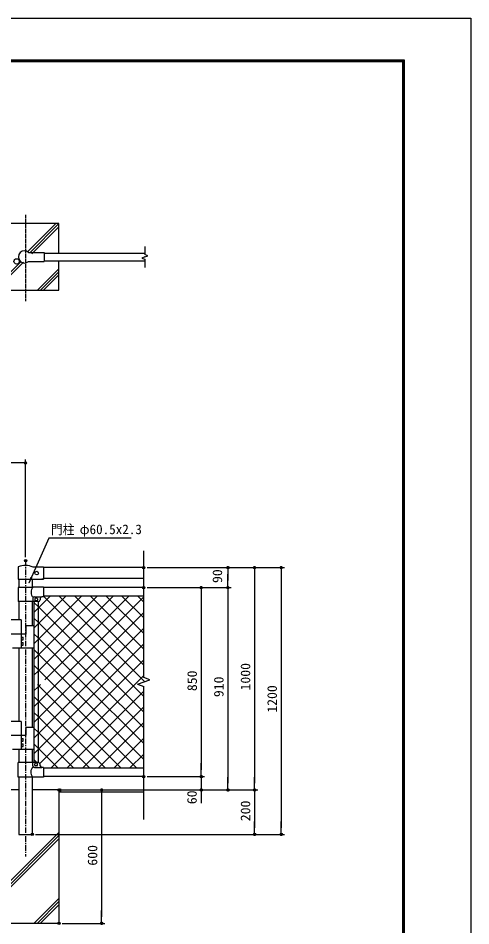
# Model space of a CAD drawing. Units: millimetres, scale not verified. Extents: x -4455 to 4455, y -3150 to 3150.
# Drawn here: x 2418 to 4455, y -933 to 3150 of the extents above; entities that cross this region are included whole.
import ezdxf
from ezdxf.enums import TextEntityAlignment as Align

# ---------------------------------------------------------------- set-up
doc = ezdxf.new("R2010")
doc.units = ezdxf.units.MM
doc.header["$LTSCALE"] = 20
doc.header["$PDMODE"] = 32
doc.header["$PDSIZE"] = 10
doc.linetypes.add('USER1', pattern=[2, 1.25, -0.25, 0.25, -0.25])
doc.linetypes.add('USER3', pattern=[1.125, 0.75, -0.125, 0.125, -0.125])
for name, color, linetype, lineweight in [('0-0_6文字', 3, 'Continuous', 25), ('0-1_8部品', 7, 'Continuous', 25), ('0-2_4基礎', 4, 'Continuous', 25), ('0-3_1部材', 7, 'Continuous', 25), ('0-4_中心線', 1, 'USER3', 25), ('0-5_5寸法', 1, 'Continuous', 25), ('0-6_SUNPOU', 1, 'Continuous', 25), ('0-A_0', 4, 'Continuous', 25), ('0-D_2網', 4, 'Continuous', 25)]:
    doc.layers.add(name, color=color, linetype=linetype, lineweight=lineweight)
doc.layers.add('0-7_DEFPOINTS', color=7, linetype='Continuous')
doc.styles.add('ＭＳ ゴシック', font='')
doc.styles.get('ＭＳ ゴシック').set_extended_font_data('MS Gothic')

# ---------------------------------------------------------------- blocks, each defined once
blk = doc.blocks.new('M1')
at = {"layer": '0-6_SUNPOU'}
blk.add_line((-5, 0), (-38.58, 0), dxfattribs=at)
for points in [[(0, 0), (-5, 0), (-4.96, 0.63)], [(0, 0), (-4.96, -0.63), (-5, 0)], [(0, 0), (-4.96, 0.63), (-4.84, 1.24)], [(0, 0), (-4.84, -1.24), (-4.96, -0.63)], [(0, 0), (-4.84, 1.24), (-4.65, 1.84)], [(0, 0), (-4.65, -1.84), (-4.84, -1.24)], [(0, 0), (-4.65, 1.84), (-4.38, 2.41)], [(0, 0), (-4.38, -2.41), (-4.65, -1.84)], [(0, 0), (-4.38, 2.41), (-4.05, 2.94)], [(0, 0), (-4.05, -2.94), (-4.38, -2.41)], [(0, 0), (-4.05, 2.94), (-3.64, 3.42)], [(0, 0), (-3.64, -3.42), (-4.05, -2.94)], [(0, 0), (-3.64, 3.42), (-3.19, 3.85)], [(0, 0), (-3.19, -3.85), (-3.64, -3.42)], [(0, 0), (-3.19, 3.85), (-2.68, 4.22)], [(0, 0), (-2.68, -4.22), (-3.19, -3.85)], [(0, 0), (-2.68, 4.22), (-2.13, 4.52)], [(0, 0), (-2.13, -4.52), (-2.68, -4.22)], [(0, 0), (-2.13, 4.52), (-1.55, 4.76)], [(0, 0), (-1.55, -4.76), (-2.13, -4.52)], [(0, 0), (-1.55, 4.76), (-0.94, 4.91)], [(0, 0), (-0.94, -4.91), (-1.55, -4.76)], [(0, 0), (-0.94, 4.91), (-0.31, 4.99)], [(0, 0), (-0.31, -4.99), (-0.94, -4.91)], [(0, 0), (-0.31, 4.99), (0.31, 4.99)], [(0, 0), (0.31, -4.99), (-0.31, -4.99)], [(0, 0), (0.31, 4.99), (0.94, 4.91)], [(0, 0), (0.94, 4.91), (1.55, 4.76)], [(0, 0), (1.55, 4.76), (2.13, 4.52)], [(0, 0), (2.13, 4.52), (2.68, 4.22)], [(0, 0), (2.68, 4.22), (3.19, 3.85)], [(0, 0), (3.19, 3.85), (3.64, 3.42)], [(0, 0), (3.64, 3.42), (4.05, 2.94)], [(0, 0), (4.05, 2.94), (4.38, 2.41)], [(0, 0), (4.38, 2.41), (4.65, 1.84)], [(0, 0), (4.65, 1.84), (4.84, 1.24)], [(0, 0), (4.84, 1.24), (4.96, 0.63)], [(0, 0), (4.96, 0.63), (5, 0)], [(0, 0), (0.94, -4.91), (0.31, -4.99)], [(0, 0), (1.55, -4.76), (0.94, -4.91)], [(0, 0), (2.13, -4.52), (1.55, -4.76)], [(0, 0), (2.68, -4.22), (2.13, -4.52)], [(0, 0), (3.19, -3.85), (2.68, -4.22)], [(0, 0), (3.64, -3.42), (3.19, -3.85)], [(0, 0), (4.05, -2.94), (3.64, -3.42)], [(0, 0), (4.38, -2.41), (4.05, -2.94)], [(0, 0), (4.65, -1.84), (4.38, -2.41)], [(0, 0), (4.84, -1.24), (4.65, -1.84)], [(0, 0), (4.96, -0.63), (4.84, -1.24)], [(0, 0), (5, 0), (4.96, -0.63)]]:
    blk.add_solid(points, dxfattribs=at)

msp = doc.modelspace()

# ---------------------------------------------------------------- linework, layer by layer
at = {"layer": '0-0_6文字', "color": 4}
msp.add_lwpolyline([(2927.14, 811.28), (2556.51, 811.28), (2465.99, 608.77)], dxfattribs=at)
msp.add_solid([(2465.17, 606.94), (2472.66, 636.46), (2482.17, 632.2)], dxfattribs=at)
at = {"layer": '0-1_8部品'}
for p, q in [((2483.27, 588.28), (2418.77, 588.28)), ((2418.77, 588.28), (2418.77, 525.28)), ((2531.32, 590.63), (2485.29, 590.63)), ((2531.32, 590.63), (2531.32, 547.28)), ((2483.87, 539.28), (2483.87, 525.28)), ((2491.87, 547.28), (2524.32, 547.28)), ((2492.32, 537.28), (2492.32, 531.28)), ((2501.32, 540.28), (2495.32, 540.28)), ((2504.32, 537.28), (2504.32, 531.28)), ((2516.32, 539.28), (2516.32, 533.28)), ((2531.32, 547.28), (2524.32, 547.28)), ((2508.32, 525.28), (2418.77, 525.28)), ((2488.82, 521.61), (2492.49, 525.28)), ((2501.32, 528.28), (2495.32, 528.28)), ((2430.82, 442.78), (2344.82, 442.78)), ((2430.82, 442.78), (2430.82, 316.78)), ((2452.82, 415.78), (2452.82, 379.78)), ((2487.82, 415.78), (2452.82, 415.78)), ((2487.82, 415.78), (2487.82, 316.78)), ((2452.82, 379.78), (2369.82, 379.78)), ((2430.82, 366.28), (2440.32, 366.28)), ((2430.82, 354.28), (2440.32, 354.28)), ((2430.82, 342.28), (2440.32, 342.28)), ((2430.82, 330.28), (2440.32, 330.28)), ((2440.32, 354.28), (2440.32, 366.28)), ((2440.32, 330.28), (2440.32, 342.28)), ((2487.82, 316.78), (2391.82, 316.78)), ((2430.82, -13.32), (2344.82, -13.32)), ((2430.82, -13.32), (2430.82, -139.32)), ((2452.82, -40.32), (2452.82, -76.32)), ((2487.82, -40.32), (2452.82, -40.32)), ((2487.82, -40.32), (2487.82, -139.32)), ((2452.82, -76.32), (2369.82, -76.32)), ((2430.82, -89.82), (2440.32, -89.82)), ((2430.82, -101.82), (2440.32, -101.82)), ((2430.82, -113.82), (2440.32, -113.82)), ((2440.32, -101.82), (2440.32, -89.82)), ((2440.32, -125.82), (2440.32, -113.82)), ((2487.82, -139.32), (2391.82, -139.32)), ((2430.82, -125.82), (2440.32, -125.82)), ((2508.32, -198.72), (2418.77, -198.72)), ((2483.87, -212.72), (2483.87, -198.72)), ((2501.32, -201.72), (2495.32, -201.72)), ((2491.87, -220.72), (2524.32, -220.72)), ((2492.32, -210.72), (2492.32, -204.72)), ((2501.32, -213.72), (2495.32, -213.72)), ((2504.32, -210.72), (2504.32, -204.72)), ((2516.32, -212.72), (2516.32, -206.72)), ((2531.32, -220.72), (2524.32, -220.72)), ((2531.32, -220.72), (2531.32, -264.72))]:
    msp.add_line(p, q, dxfattribs=at)
msp.add_lwpolyline([(2531.32, -264.72), (2418.77, -264.72), (2418.77, -198.72)], dxfattribs=at)
for centre, radius, start, end in [((2509.91, 567.38), 33.86, 136.64106, 223.65735), ((2491.87, 539.28), 8, 90, 180), ((2495.32, 537.28), 3, 90, 180), ((2495.32, 531.28), 3, 180, 270), ((2501.32, 537.28), 3, 0, 90), ((2501.32, 531.28), 3, 270, 0), ((2508.32, 533.28), 8, 270, 0), ((2524.32, 539.28), 8, 90, 180), ((2495.32, -204.72), 3, 90, 180), ((2501.32, -204.72), 3, 0, 90), ((2508.32, -206.72), 8, 0, 90), ((2508.38, -241.52), 33.86, 133.47703, 221.75112), ((2491.87, -212.72), 8, 180, 270), ((2495.32, -210.72), 3, 180, 270), ((2501.32, -210.72), 3, 270, 0), ((2524.32, -212.72), 8, 180, 270)]:
    msp.add_arc(centre, radius, start, end, dxfattribs=at)
at = {"layer": '0-2_4基礎', "color": 7}
for p, q in [((2601.32, 2226.02), (2301.32, 2226.02)), ((2601.32, 2093.52), (2601.32, 2226.02)), ((2601.32, 1926.02), (2601.32, 2058.52)), ((2421.32, -321.72), (2301.32, -321.72)), ((2601.32, -321.72), (2481.32, -321.72)), ((2601.32, -321.72), (2601.32, -921.72)), ((2601.32, -921.72), (2301.32, -921.72))]:
    msp.add_line(p, q, dxfattribs=at)
at = {"layer": '0-2_4基礎'}
for p, q in [((2463.68, 2102.51), (2587.18, 2226.02)), ((2473.11, 2097.8), (2601.33, 2226.02)), ((2479.8, 2090.35), (2601.33, 2211.88)), ((2301.33, 1926.02), (2429.54, 2054.23)), ((2315.47, 1926.02), (2442, 2052.54)), ((2504.36, 1926.02), (2601.33, 2022.98)), ((2518.51, 1926.02), (2601.33, 2008.84)), ((2532.65, 1926.02), (2601.33, 1994.7)), ((2301.32, -812.65), (2601.32, -512.65)), ((2301.32, -826.79), (2601.32, -526.79)), ((2301.32, -840.93), (2601.32, -540.93)), ((2489.07, -921.72), (2601.32, -809.47)), ((2503.21, -921.72), (2601.32, -823.62)), ((2517.36, -921.72), (2601.32, -837.76))]:
    msp.add_line(p, q, dxfattribs=at)
at = {"layer": '0-2_4基礎', "color": 7}
msp.add_lwpolyline([(2301.32, 2056.02), (2301.32, 1926.02), (2601.32, 1926.02)], dxfattribs=at)
at = {"layer": '0-3_1部材', "color": 4}
for p, q in [((2988, 2123.52), (2988, 2086.28)), ((3002.1, 2081.15), (2988, 2086.28)), ((2988, 2076.02), (3002.1, 2081.15)), ((2988, 2065.76), (2988, 2028.52)), ((2983, 218.45), (2983, 753.15)), ((2983, 184.23), (2983, 218.45)), ((2954.81, 153.45), (2983, 143.18)), ((2983, -454.07), (2983, 143.18))]:
    msp.add_line(p, q, dxfattribs=at)
at = {"layer": '0-3_1部材'}
for p, q in [((2465.2, 2096.02), (2534.32, 2096.02)), ((2534.32, 2096.02), (2534.32, 2056.02)), ((2534.32, 2093.52), (2988, 2093.52)), ((2465.2, 2056.02), (2534.32, 2056.02)), ((2534.32, 2058.52), (2988, 2058.52)), ((2418.77, 681.28), (2418.77, 626.78)), ((2531.32, 680.63), (2485.29, 680.63)), ((2531.32, 680.63), (2531.32, 626.78)), ((2983, 678.28), (2531.32, 678.28)), ((2421.32, 626.78), (2421.32, 588.28)), ((2481.32, 626.78), (2481.32, 588.28)), ((2983, 629.68), (2531.32, 629.68)), ((2983, 588.28), (2531.32, 588.28)), ((2983, 550.28), (2531.32, 550.28)), ((2421.32, 525.28), (2421.32, 442.78)), ((2481.32, 525.28), (2481.32, 415.78)), ((2481.32, 525.28), (2481.32, 505.78)), ((2488.82, 525.28), (2488.82, 263.28)), ((2488.82, 525.28), (2488.82, 153.28)), ((2507.82, 527.47), (2507.82, 263.28)), ((2507.82, 527.47), (2507.82, 153.28)), ((2421.32, 316.78), (2421.32, 153.28)), ((2481.32, 316.78), (2481.32, 153.28)), ((2421.32, 153.28), (2421.32, -13.32)), ((2481.32, 153.28), (2481.32, -40.32)), ((2488.82, 153.28), (2488.82, -198.72)), ((2507.82, 153.28), (2507.82, -198.72)), ((2421.32, -139.32), (2421.32, -198.72)), ((2481.32, -139.32), (2481.32, -198.72)), ((2983, -223.72), (2531.32, -223.72)), ((2421.32, -264.72), (2421.32, -521.72)), ((2481.32, -264.72), (2481.32, -521.72)), ((2983, -261.72), (2531.32, -261.72)), ((2983, -331.72), (2601.32, -331.72)), ((2421.32, -521.72), (2481.32, -521.72))]:
    msp.add_line(p, q, dxfattribs=at)
at = {"layer": '0-3_1部材', "color": 4}
for points in [[(2988, 2076.02), (2973.91, 2070.89), (2988, 2065.76)], [(2954.81, 153.45), (3011.19, 173.97), (2983, 184.23)]]:
    msp.add_lwpolyline(points, dxfattribs=at)
at = {"layer": '0-3_1部材'}
msp.add_lwpolyline([(2418.77, 626.78), (2531.32, 626.78), (2524.32, 626.78)], dxfattribs=at)
for centre, radius in [((2411.28, 2055.63), 12), ((2501.32, 653.7), 8)]:
    msp.add_circle(centre, radius, dxfattribs=at)
for centre, radius, start, end in [((2446.32, 2076.02), 27.5, 46.65727, 313.34045), ((2451.32, 608.2), 80, 64.87166, 114.00868)]:
    msp.add_arc(centre, radius, start, end, dxfattribs=at)
at = {"layer": '0-4_中心線'}
msp.add_line((2451.32, 2264.91), (2451.32, 1877.6), dxfattribs=at)
at = {"layer": '0-4_中心線', "linetype": 'USER1'}
msp.add_line((2451.32, 709.78), (2451.32, -620.63), dxfattribs=at)
at = {"layer": '0-5_5寸法'}
for p, q in [((2421.32, 1149.2), (481.32, 1149.2)), ((2451.32, 724.78), (2451.32, 1164.2)), ((2998, 678.28), (3376.8, 678.28)), ((2998, 678.28), (3496.8, 678.28)), ((2998, 678.28), (3616.8, 678.28)), ((3361.8, 618.28), (3361.8, 648.28)), ((3481.8, 648.28), (3481.8, -291.72)), ((3601.8, 648.28), (3601.8, -491.72)), ((2998, 588.28), (3256.8, 588.28)), ((2998, 588.28), (3376.8, 588.28)), ((2998, 588.28), (3376.8, 588.28)), ((3241.8, 558.28), (3241.8, -231.72)), ((3361.8, 558.28), (3361.8, -291.72)), ((3241.8, -231.72), (3241.8, -201.72)), ((2998, -261.72), (3256.8, -261.72)), ((2998, -261.72), (3256.8, -261.72)), ((3241.8, -261.72), (3241.8, -321.72)), ((2616.32, -321.72), (3256.8, -321.72)), ((2616.32, -321.72), (3376.8, -321.72)), ((2616.32, -321.72), (3496.8, -321.72)), ((2616.32, -321.72), (3496.8, -321.72)), ((2621.32, -321.72), (2808.69, -321.72)), ((2793.69, -351.72), (2793.69, -891.72)), ((3241.8, -351.72), (3241.8, -381.72)), ((3481.8, -351.72), (3481.8, -491.72)), ((2496.32, -521.72), (3616.8, -521.72)), ((2496.32, -521.72), (3496.8, -521.72)), ((2616.32, -921.72), (2808.69, -921.72))]:
    msp.add_line(p, q, dxfattribs=at)
at = {"layer": '0-7_DEFPOINTS'}
for p in [(2451.32, 709.78), (2983, 678.28), (3361.8, 678.28), (2983, 588.28), (2983, -261.72), (3241.8, -261.72), (2601.32, -321.72), (2606.32, -321.72), (3241.8, -321.72), (3361.8, -321.72), (3481.8, -321.72), (2481.32, -521.72), (3481.8, -521.72), (3601.8, -521.72), (2601.32, -921.72), (2793.69, -921.72)]:
    msp.add_point(p, dxfattribs=at)
at = {"layer": '0-A_0', "color": 3}
msp.add_lwpolyline([(-4455.18, 3149.94), (4454.82, 3149.94), (4454.82, -3150.06), (-4455.18, -3150.06)], close=True, dxfattribs=at)
at = {"layer": '0-A_0', "color": 7}
for points in [[(-4155.18, 2962.44), (4154.82, 2962.44), (4154.82, -2962.56), (-4155.18, -2962.56)], [(-4153.3, 2960.57), (4152.95, 2960.57), (4152.95, -2960.68), (-4153.3, -2960.68)], [(-4151.43, 2958.69), (4151.07, 2958.69), (4151.07, -2958.81), (-4151.43, -2958.81)], [(-4149.55, 2956.82), (4149.2, 2956.82), (4149.2, -2956.93), (-4149.55, -2956.93)], [(-4147.68, 2954.94), (4147.32, 2954.94), (4147.32, -2955.06), (-4147.68, -2955.06)]]:
    msp.add_lwpolyline(points, close=True, dxfattribs=at)
at = {"layer": '0-D_2網'}
for p, q in [((2507.82, 496.16), (2561.94, 550.28)), ((2507.82, 425.45), (2632.65, 550.28)), ((2507.82, 354.74), (2703.36, 550.28)), ((2507.82, 284.03), (2774.07, 550.28)), ((2538.49, 173.28), (2915.49, 550.28)), ((2987.3, 165.27), (2602.29, 550.28)), ((2983, 240.27), (2673, 550.28)), ((2983, 310.98), (2743.71, 550.28)), ((2983, 381.7), (2814.42, 550.28)), ((2983, 452.41), (2885.13, 550.28)), ((2983, 523.12), (2955.84, 550.28)), ((2488.82, 477.16), (2507.82, 496.16)), ((2507.82, 503.32), (2489.18, 521.97)), ((2507.82, 432.61), (2488.82, 451.61)), ((2488.82, 406.45), (2507.82, 425.45)), ((2777.16, 163.28), (2507.82, 432.61)), ((2507.82, 361.9), (2488.82, 380.9)), ((2740.62, 163.28), (2983, 405.66)), ((2488.82, 335.74), (2507.82, 354.74)), ((2706.45, 163.28), (2507.82, 361.9)), ((2811.33, 163.28), (2983, 334.95)), ((2507.82, 291.19), (2488.82, 310.19)), ((2488.82, 265.03), (2507.82, 284.03)), ((2507.82, -69.52), (2740.62, 163.28)), ((2507.82, -140.23), (2811.33, 163.28)), ((2636.46, -223.72), (2983, 122.82)), ((2983, -113.28), (2706.45, 163.28)), ((2983, -42.57), (2777.16, 163.28)), ((2707.18, -223.72), (2983, 52.1)), ((2777.89, -223.72), (2983, -18.61)), ((2507.82, -62.36), (2488.82, -43.36)), ((2488.82, -88.52), (2507.82, -69.52)), ((2669.18, -223.72), (2507.82, -62.36)), ((2507.82, -133.07), (2488.82, -114.07)), ((2848.6, -223.72), (2983, -89.32)), ((2488.82, -159.23), (2507.82, -140.23)), ((2598.47, -223.72), (2507.82, -133.07)), ((2919.31, -223.72), (2983, -160.03)), ((2502.76, -198.72), (2488.82, -184.78)), ((2524.76, -220.72), (2516.32, -212.28))]:
    msp.add_line(p, q, dxfattribs=at)
for points in [[(2488.82, 194.32), (2507.82, 213.32), (2844.78, 550.28)], [(2488.82, 52.9), (2507.82, 71.9), (2599.2, 163.28), (2983, 547.08)], [(2983, 98.85), (2918.58, 163.28), (2531.58, 550.28)], [(2983, 28.14), (2847.87, 163.28), (2507.82, 503.32)], [(2488.82, -17.81), (2507.82, 1.19), (2669.91, 163.28), (2983, 476.37)], [(2983, -183.99), (2635.74, 163.28), (2507.82, 291.19)], [(2515.5, -203.26), (2882.04, 163.28), (2983, 264.24)], [(2952.03, -223.72), (2565.03, 163.28), (2507.82, 220.48), (2488.82, 239.48)], [(2565.75, -223.72), (2952.75, 163.28), (2983, 193.53)], [(2488.82, 123.61), (2507.82, 142.61), (2518.49, 153.28)], [(2881.32, -223.72), (2507.82, 149.77), (2504.32, 153.28)], [(2810.6, -223.72), (2507.82, 79.06), (2488.82, 98.06)], [(2739.89, -223.72), (2507.82, 8.35), (2488.82, 27.35)]]:
    msp.add_lwpolyline(points, dxfattribs=at)

# ---------------------------------------------------------------- block references
at = {"layer": '0-5_5寸法', "xscale": 1.5, "yscale": 1.5}
msp.add_blockref('M1', (2451.32, 1149.2), dxfattribs=at)
for p, rotation in [((3361.8, 678.28), 90), ((3481.8, 678.28), 90), ((3601.8, 678.28), 90), ((3361.8, 588.28), 270), ((3241.8, 588.28), 90), ((3361.8, 588.28), 90), ((3241.8, -261.72), 270), ((3241.8, -261.72), 270), ((3361.8, -321.72), 270), ((3481.8, -321.72), 270), ((2793.69, -321.72), 90), ((3241.8, -321.72), 90), ((3481.8, -321.72), 90), ((3481.8, -521.72), 270), ((3601.8, -521.72), 270), ((2793.69, -921.72), 270)]:
    msp.add_blockref('M1', p, dxfattribs=dict(at, rotation=rotation))

# ---------------------------------------------------------------- texts
at = {"layer": '0-0_6文字', "style": 'ＭＳ ゴシック', "width": 0.9}
msp.add_text('門柱', height=43.26, dxfattribs=at).set_placement((2565.32, 815.37), align=Align.BOTTOM_LEFT)
at = {"layer": '0-0_6文字', "style": 'ＭＳ ゴシック'}
msp.add_text('φ60.5x2.3', height=43.26, dxfattribs=at).set_placement((2694.58, 816.01), align=Align.BOTTOM_LEFT)
at = {"layer": '0-5_5寸法', "color": 3, "style": 'ＭＳ ゴシック', "width": 1.05}
for s, p in [('90', (3348.75, 609.12)), ('1000', (3475.12, 125.78)), ('850', (3235.12, 122.78)), ('910', (3355.12, 95.78)), ('1200', (3595.12, 25.78)), ('60', (3234.38, -385.75)), ('200', (3475.12, -462.22)), ('600', (2787.02, -662.22))]:
    msp.add_text(s, height=43.26, rotation=90, dxfattribs=at).set_placement(p, align=Align.BOTTOM_LEFT)

doc.saveas('drawing.dxf')
